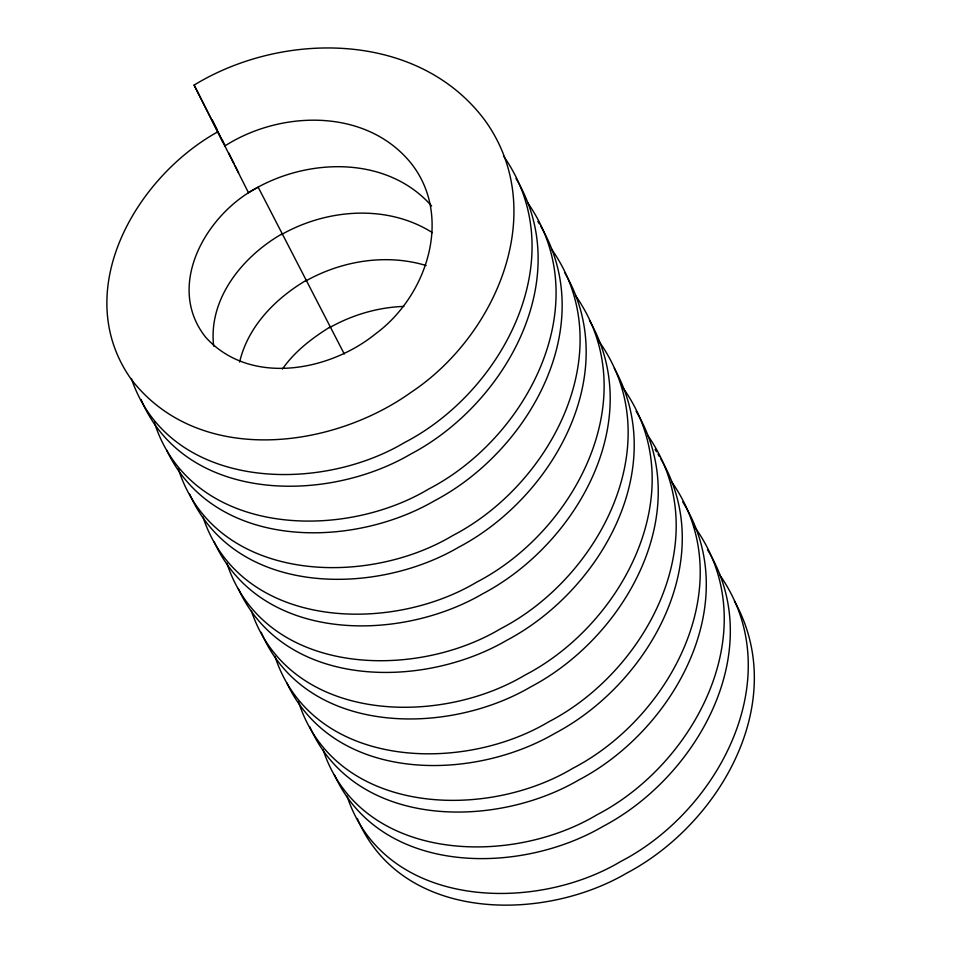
<?xml version="1.0" encoding="UTF-8"?>
<svg xmlns="http://www.w3.org/2000/svg" width="953" height="953" viewBox="0 0 953 953"><rect width="100%" height="100%" fill="white"/><g stroke="black" fill="none" stroke-linecap="round" stroke-linejoin="round"><path stroke-width="1.43" d="M239.632 362.033C247.923 326.367 275.524 298.456 306.247 280.301M282.445 369.025C294.739 351.359 312.143 338.077 330.274 326.843M282.219 233.759C242.932 256.202 208.052 298.468 213.675 346.177M218.142 131.633C135.278 177.377 69.104 292.226 131.538 379.723C198.438 465.85 330.62 449.768 410.886 392.457C495.87 336.183 550.107 212.066 485.47 121.091C419.094 30.937 283.41 30.532 194.114 85.091L248.507 192.744C303.292 157.781 385.941 154.112 431.59 205.967M224.479 146.19C280.718 110 366.583 107.903 411.267 163.499C453.449 217.129 426.563 296.395 375.518 333.872C329.047 371.575 249.817 386.072 205.741 337.314C164.488 285.531 206.741 213.234 258.192 187.205L344.283 354.004M281.409 234.629C326.819 208.826 387.156 203.978 432.4 232.651M305.425 281.171C341.567 260.824 386.06 253.403 426.134 265.53M329.452 327.713C352.122 314.943 377.805 307.331 403.846 306.413M597.781 340.018L599.592 342.187C670.34 442.871 599.092 577.756 500.742 628.67C413.09 681.061 263.838 675.808 226.921 563.33M621.797 386.561L623.619 388.741C694.368 489.413 623.119 624.298 524.769 675.212C437.534 727.258 289.188 722.636 251.485 611.23M693.867 526.199L695.69 528.379C766.438 629.051 695.19 763.937 596.84 814.863C509.188 867.254 359.936 861.988 323.019 749.523M503.494 156.006C574.254 256.679 502.993 391.564 404.644 442.49C317.409 494.524 169.062 489.902 131.359 378.496M516.014 178.509C576.088 279.038 504.709 404.715 410.648 454.116C325.89 503.887 185.013 503.041 141.08 399.593M527.521 202.548C598.27 303.233 527.021 438.118 428.671 489.032C340.59 541.792 190.457 535.872 154.326 422.346M537.861 221.43L539.315 223.848M540.756 226.254C599.544 326.819 528.319 451.388 434.675 500.67C350.728 549.595 213.651 549.941 166.704 450.185M551.537 249.102C622.297 349.775 551.037 484.66 452.699 535.574C364.618 588.335 214.485 582.414 178.342 468.888M564.784 272.808C623.56 373.362 552.347 497.942 458.703 547.213C374.219 596.685 234.581 596.268 189.659 494.035M575.564 295.644C646.325 396.329 575.064 531.202 476.714 582.128C389.074 634.519 239.811 629.254 202.906 516.788M589.526 320.553C646.992 421.143 575.969 544.616 482.73 593.767C398.521 642.953 260.145 642.93 214.222 541.935M614.28 368.311C670.4 468.924 599.604 591.289 506.746 640.309C422.548 689.507 284.161 689.484 238.238 588.477M636.127 411.231C696.214 511.773 624.834 637.438 530.773 686.851C446.016 736.621 305.139 735.764 261.205 632.327M647.635 435.283C718.395 535.967 647.135 670.841 548.797 721.766C461.145 774.158 311.881 768.904 274.976 656.426M655.092 449.328L656.534 451.746M657.987 454.164L659.428 456.57M660.882 458.989C719.658 559.554 648.445 684.123 554.801 733.405C470.853 782.33 333.776 782.675 286.817 682.92M671.662 481.825C742.423 582.509 671.162 717.395 572.813 768.309C484.732 821.069 334.598 815.149 298.468 701.622M682.729 501.909C745.341 602.439 673.747 730.248 578.828 779.947C494.345 829.42 354.695 829.003 309.785 726.77M707.483 549.667C768.833 650.196 697.334 776.945 602.844 826.489C518.646 875.688 380.259 875.664 334.336 774.658M719.718 574.921C790.466 675.606 719.217 810.479 620.868 861.405C533.215 913.796 383.952 908.543 347.047 796.065M734.406 601.045C790.525 701.658 719.718 824.023 626.871 873.043C542.114 922.802 401.237 921.956 357.304 818.508M216.807 129.048L212.138 119.995L223.288 142.759L194.114 85.091M222.097 139.603L225.408 146.25M228.708 152.885L233.985 163.511M235.308 166.167L238.607 172.815"/></g></svg>
